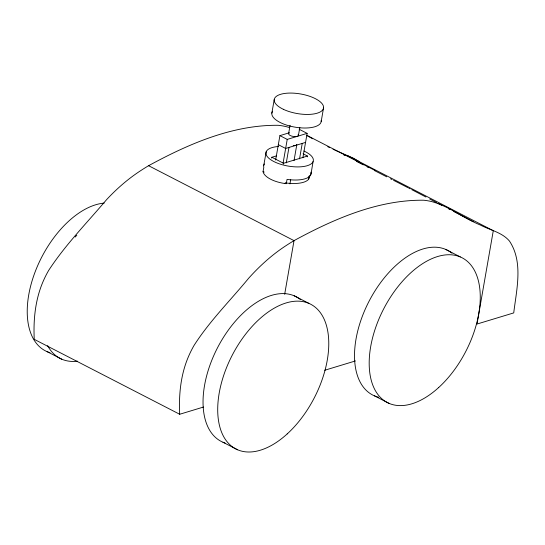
<?xml version="1.0" encoding="UTF-8"?>
<svg xmlns="http://www.w3.org/2000/svg" width="545" height="545" viewBox="0 0 545 545"><rect width="100%" height="100%" fill="white"/><g stroke="black" fill="none" stroke-linecap="round" stroke-linejoin="round"><path stroke-width="0.82" d="M310.97 174.155L313.082 161.593M271.839 113.176L274.21 99.606M271.703 158.077L271.846 157.26L276.622 155.809M275.641 160.046L279.905 135.63L289.231 132.796M283.08 163.18L287.229 139.404L307.135 133.362L302.87 157.784M288.639 133.47L290.063 125.295M283.427 164.113L283.57 163.296L307.455 156.047L307.312 156.871M286.275 162.873L288.966 147.443M285.09 183.488L285.382 182.95M289.954 183.903L290.683 179.714M294.048 160.475L296.821 144.575A5.007 1.989 9.9 0 1 293.19 145.679M298.401 135.528L299.825 127.353M299.546 158.847L302.237 143.417M284.667 294.28L294.028 240.631C333.608 219.09 377.93 199.681 423.717 200.226A166.988 94.776 -62.7 0 1 431.994 201.664C449.38 206.494 463.706 218.232 480.302 225.01C490.084 230.167 501.993 232.265 509.446 241.033C523.5 262.118 516.517 289.565 513.737 312.905L476.998 324.05L493.286 230.705L347.839 155.781L335.475 150.365M308.388 179.605L308.981 176.212M310.316 175.667L310.589 174.121M321.189 121.481L323.553 107.91M263.753 165.367L266.219 151.714M203.544 407.026L179.693 414.261L34.246 339.337C33.402 322.272 34.785 304.9 40.33 288.652A59.793 33.933 -62.7 0 1 48.621 270.477C65.271 244.909 86.859 222.959 106.527 199.715C116.719 188.768 128.068 178.849 140.624 170.694A239.119 135.712 -62.7 0 1 148.581 165.707C188.154 144.159 232.49 124.757 278.27 125.302A166.988 94.776 -62.7 0 1 286.547 126.733L289.068 127.421M299.185 129.778L299.805 129.587L307.135 133.362M305.554 142.415L285.648 148.451L278.325 144.677M324.663 370.273L355.408 360.947M347.839 155.781L353.453 158.214L358.971 161.409M333.043 149.235L334.855 150.079M327.763 146.694L329.5 147.538M343.643 154.807L345.155 155.584M356.498 161.381L363.304 164.856M367.085 166.79L368.597 167.56M374.64 170.653L386.739 176.839M390.52 178.774L392.032 179.543M393.544 180.313L407.912 187.657M306.937 135.392L375.164 170.537M279.905 135.63L287.229 139.404M303.061 153.785L307.455 156.047M271.846 157.26L283.57 163.296M445.681 249.399L460.334 256.947M264.209 172.118L263.072 171.525L263.794 167.397A24.021 9.537 9.9 0 1 264.427 163.943M285.185 182.922L286.329 183.508L287.052 179.38A24.021 9.537 9.9 0 0 310.936 172.131M148.581 165.7L294.028 240.631A239.119 135.712 -62.7 0 0 286.071 245.611C272.132 254.658 259.733 265.906 248.649 278.25C230.344 300.506 209.614 321.039 194.068 345.401A59.793 33.933 -62.7 0 0 185.777 363.583C180.225 379.831 178.849 397.196 179.693 414.261M294.205 295.799L308.852 303.347M374.429 395.827L389.076 403.375M47.122 351.654L61.776 359.203M222.946 442.227L237.6 449.775M408.668 188.045L410.167 188.829M411.666 189.606L425.931 197.024M429.678 198.98L436.436 202.488M437.935 203.271L441.688 205.227M448.446 208.735L449.945 209.518M453.699 211.467L473.21 221.617M312.639 138.757L306.528 135.317M298.149 134.472A5.007 1.989 9.9 0 1 293.271 136.468A5.007 1.989 9.9 0 1 289.082 132.96M321.196 120.438A25.022 9.939 9.9 0 1 293.932 126.958A25.022 9.939 9.9 0 1 272.629 111.262M77.472 361.165A81.464 46.236 -62.7 0 1 47.633 345.619M75.169 237.034A81.464 46.236 -62.7 0 1 76.804 235.222M49.983 352.69A81.464 46.236 -62.7 0 1 34.417 273.808A81.464 46.236 -62.7 0 1 104.197 203.101M225.078 443.037A81.464 46.236 -62.7 0 1 218.007 346.818A81.464 46.236 -62.7 0 1 300.445 299.58M303.926 151.026A24.021 9.537 9.9 0 1 306.338 165.959A24.021 9.537 9.9 0 1 270.558 159.596A24.021 9.537 9.9 0 1 278.475 146.496M286.323 183.706A24.007 10.532 7.6 0 1 262.997 171.525M310.377 175.279A24.021 9.388 9.3 0 1 310.473 175.681M309.362 175.742A23.019 9.006 9.4 0 1 309.437 176.144M309.362 176.137A23.019 9.033 8.8 0 1 286.234 182.997M378.768 397.264A81.464 46.236 -62.7 0 1 368.57 302.189A81.464 46.236 -62.7 0 1 451.928 253.173M283.339 109.3A25.022 9.939 9.9 0 0 323.287 108.898A25.022 9.939 9.9 0 0 290.022 93.066A25.022 9.939 9.9 0 0 283.339 109.3M287.201 433.922A81.464 46.236 -62.7 0 0 312.762 305.432A81.464 46.236 -62.7 0 0 219.71 390.336A81.464 46.236 -62.7 0 0 287.201 433.922M438.684 387.522A81.464 46.236 -62.7 0 0 464.245 259.025A81.464 46.236 -62.7 0 0 371.193 343.929A81.464 46.236 -62.7 0 0 438.684 387.522"/></g></svg>
